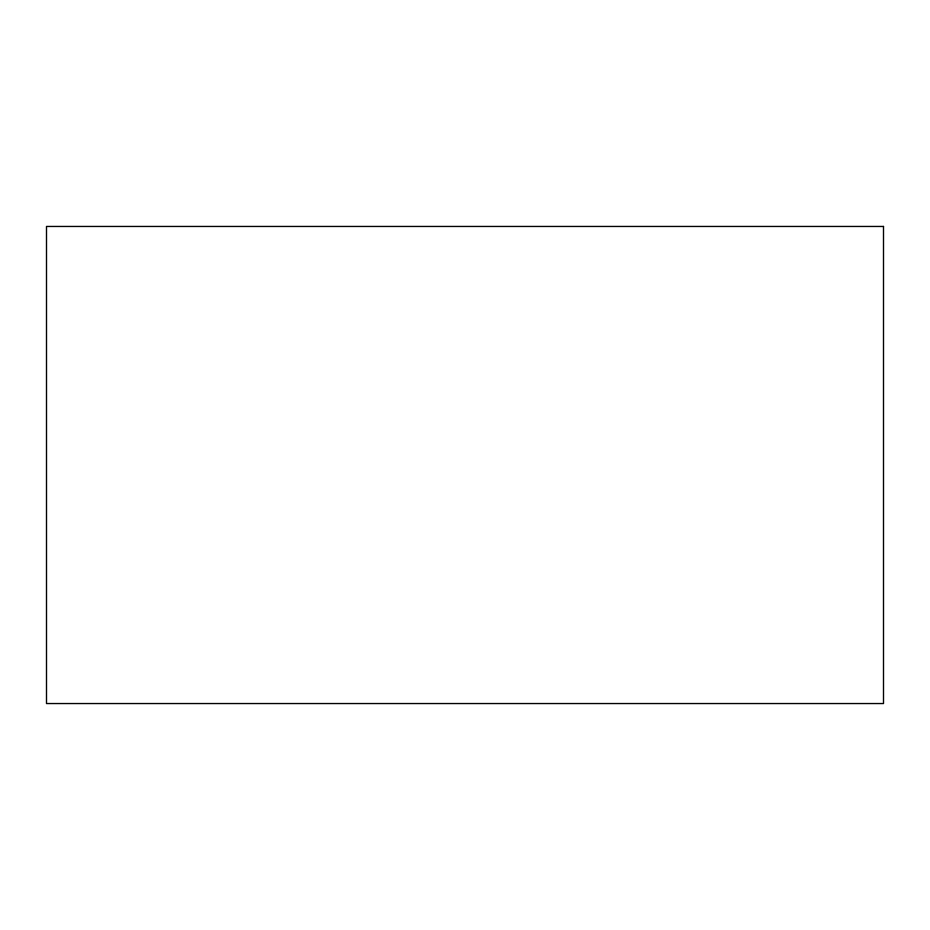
<?xml version="1.0" encoding="UTF-8"?>
<svg xmlns="http://www.w3.org/2000/svg" width="930" height="930" viewBox="0 0 930 930"><rect width="100%" height="100%" fill="white"/><g stroke="black" fill="none" stroke-linecap="round" stroke-linejoin="round"><path stroke-width="1.4" d="M883.5 226.455L46.5 226.455L46.5 703.545L883.5 703.545L883.5 226.455"/></g></svg>
